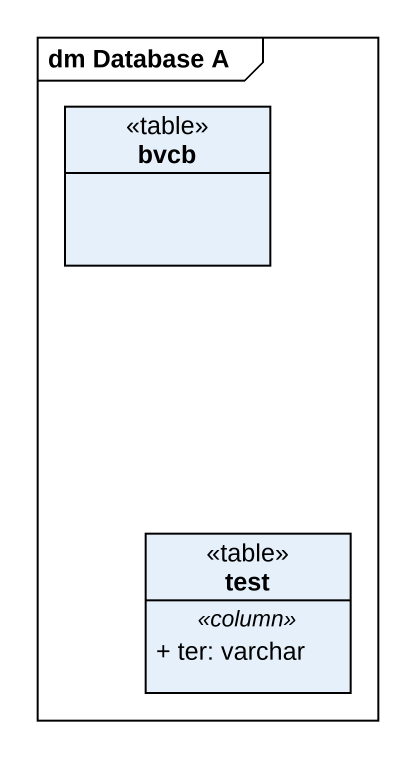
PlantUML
@startuml
mainframe dm Database A
hide circle
hide empty members
skinparam classAttributeIconSize 0
class bvcb <<table>>
class test <<table>> {
  .. <<column>> ..
  + ter: varchar
}
@enduml
